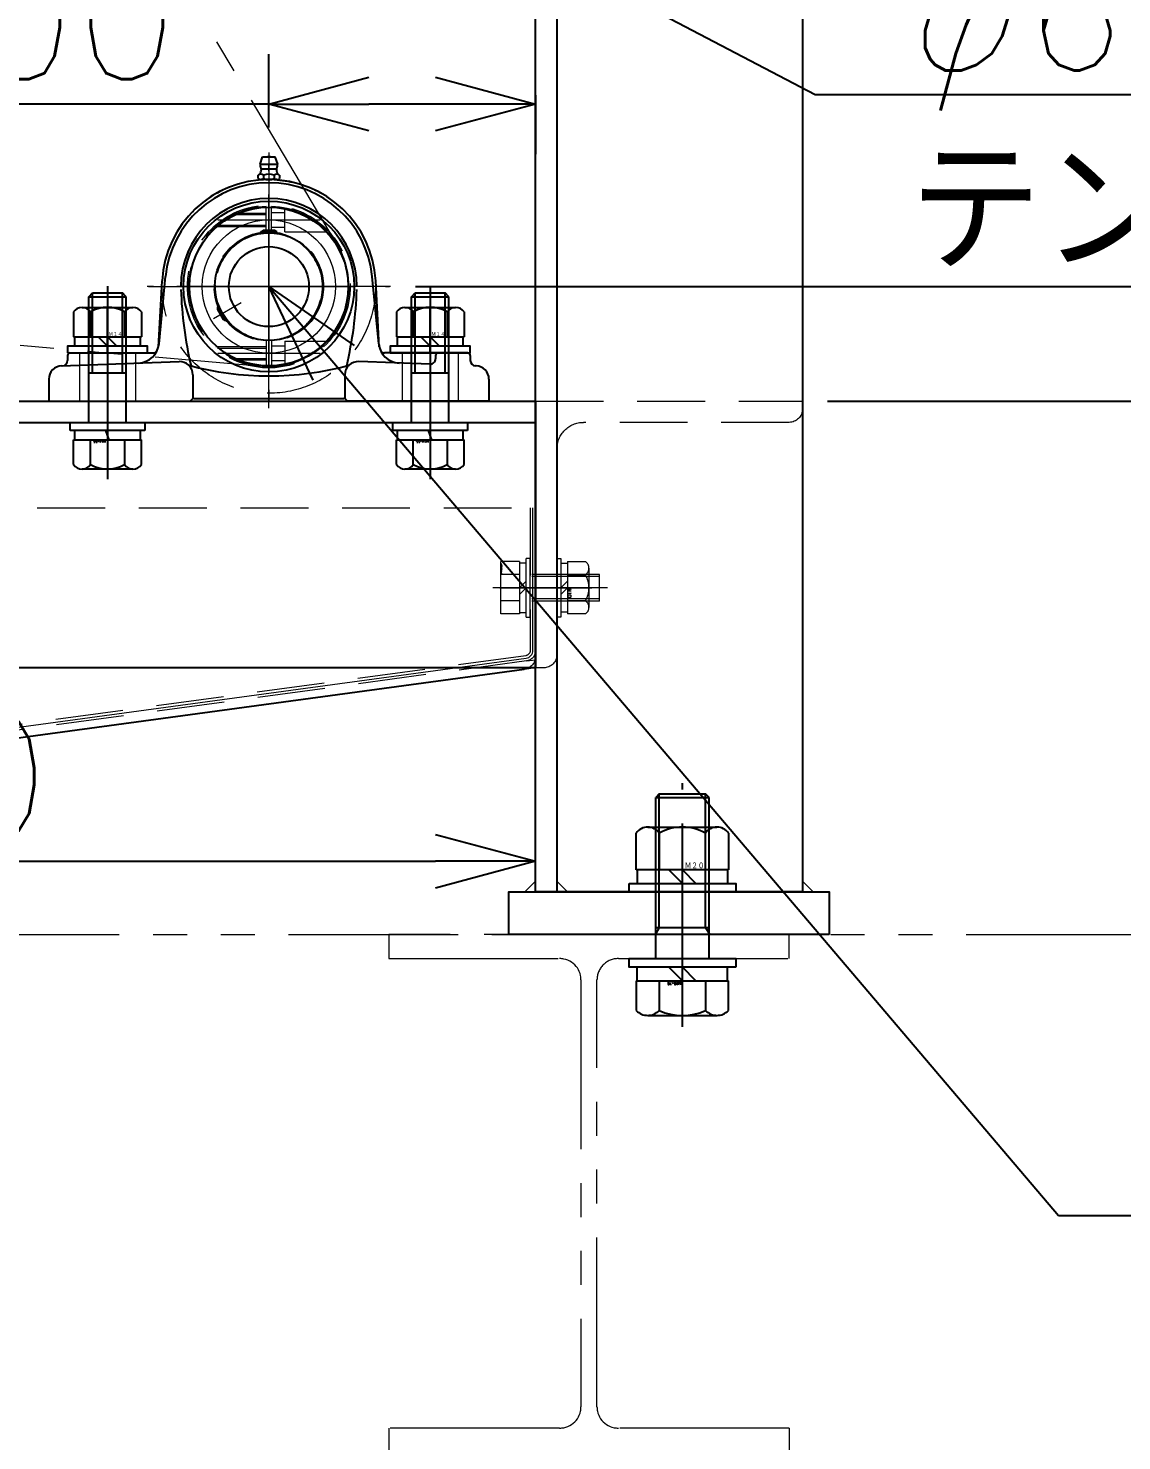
# Model space of a CAD drawing. Header units: millimetres. Extents: x -8731 to 85711, y -14522 to 31379.
# Drawn here: x 7550 to 7960, y 13238 to 13767 of the extents above; entities that cross this region are included whole.
import ezdxf
from ezdxf import colors
from ezdxf.entities.mleader import LeaderData, LeaderLine
from ezdxf.enums import TextEntityAlignment as Align
from ezdxf.math import Vec2, Vec3

# ---------------------------------------------------------------- set-up
doc = ezdxf.new("R2010")
doc.units = ezdxf.units.MM
doc.header["$LTSCALE"] = 4
doc.header["$PDMODE"] = 99
doc.header["$PDSIZE"] = 1
for name, pattern in [('CENTER2', [28.575, 19.05, -3.175, 3.175, -3.175]), ('HIDDEN', [9.525, 6.35, -3.175]), ('PHANTOM2', [31.75, 15.875, -3.175, 3.175, -3.175, 3.175, -3.175])]:
    doc.linetypes.add(name, pattern=pattern)
for name, color, linetype, lineweight in [('01_NORMAL', 7, 'Continuous', 25), ('04_HIDDEN', 2, 'HIDDEN', 13), ('05_CENTER', 4, 'CENTER2', 13), ('06_PHANTOM', 2, 'PHANTOM2', 13), ('08_DIM', 3, 'Continuous', 13)]:
    doc.layers.add(name, color=color, linetype=linetype, lineweight=lineweight)
doc.layers.add('10_DRAFT', color=8, linetype='Continuous', lineweight=0, plot=False)
doc.styles.add('KANJI0', font='txt.shx', dxfattribs={"width": 0.9, "height": 30, "bigfont": 'bigfont'})
doc.styles.add('KSS_TXT', font='txt.shx', dxfattribs={"bigfont": 'extfont2.shx'})
doc.styles.add('KSS_TXT_L', font='txt.shx', dxfattribs={"height": 9, "bigfont": 'extfont2.shx'})
doc.styles.get("Standard").update_dxf_attribs({"font": 'txt.shx', "bigfont": 'extfont2.shx'})
doc.dimstyles.new('KSS_DIM', dxfattribs={"dimscale": 3, "dimtxt": 3, "dimasz": 2.5, "dimexe": 1.25, "dimexo": 0.625, "dimtad": 1, "dimdsep": 46, "dimtxsty": 'KSS_TXT', "dimblk": 'OPEN30', "dimcen": 0, "dimazin": 2, "dimtfac": 0.75, "dimtmove": 0, "dimatfit": 3, "dimldrblk": 'OPEN30', "dimfxl": 1, "dimtolj": 1, "dimarcsym": 0})

# ---------------------------------------------------------------- blocks, each defined once
blk = doc.blocks.new('A$C2A205131_1_1_1')
at = {"color": 0}
for p, q in [((0, 18), (0, -37.63)), ((1025, 18), (0, 18)), ((4.33, -42.59), (1024.33, -181.23))]:
    blk.add_line(p, q, dxfattribs=at)
blk.add_arc((5, -37.63), 5, 180, 262.2597, dxfattribs=at)
at = {"layer": '04_HIDDEN'}
for p, q in [((2, 18), (2, -35.48)), ((3.46, -39.44), (1026.27, -178.47)), ((3.73, -37.46), (1026.54, -176.48))]:
    blk.add_line(p, q, dxfattribs=at)
for radius in [4, 2]:
    blk.add_arc((4, -35.48), radius, 180, 262.2597, dxfattribs=at)
at = {"layer": '05_CENTER'}
blk.add_line((-4.66, -12), (6.66, -12), dxfattribs=at)
at = {"layer": '10_DRAFT'}
for p, q in [((0, -38.97), (0, -35.48)), ((0, -37.63), (0, -42)), ((3.46, -39.44), (0, -38.97)), ((0, -42), (4.33, -42.59))]:
    blk.add_line(p, q, dxfattribs=at)
blk.add_lwpolyline([(1029, -272), (1029, -180.45, 0.375177), (1026.4, -177.47), (3.6, -38.45, -0.375177), (1, -35.48), (1, 18)], format="xyb", dxfattribs=at)
blk = doc.blocks.new('A$C7E374867_2_1')
at = {"color": 0}
for p, q in [((-9.81, 11), (9.81, 11)), ((-9.81, 4), (-9.81, 11)), ((-4.91, 4), (-4.91, 11)), ((4.91, 4), (4.91, 11)), ((9.81, 4), (9.81, 11)), ((-11, 1.5), (11, 1.5)), ((-11, 1.5), (-11, 0)), ((-11, 0), (11, 0)), ((9.81, 4), (-9.81, 4)), ((-9.25, 4), (-9.25, 1.5)), ((0, 1.5), (-2.5, 4)), ((0, 4), (2.5, 1.5)), ((9.25, 1.5), (9.25, 4)), ((11, 0), (11, 1.5))]:
    blk.add_line(p, q, dxfattribs=at)
at = {"color": 0, "linetype": 'CENTER2'}
blk.add_line((0, -29), (0, 14), dxfattribs=at)
at = {"color": 0, "linetype": 'HIDDEN'}
for p, q in [((-5, -26), (-5, 0)), ((-4.19, -26), (-4.19, 0)), ((4.19, -26), (4.19, 0)), ((5, -26), (5, 0)), ((-5, -26), (5, -26))]:
    blk.add_line(p, q, dxfattribs=at)
at = {"layer": '10_DRAFT', "style": 'KSS_TXT_L'}
blk.add_text('BT-M10x30L,SW,PW', height=0.3, dxfattribs=at).set_placement((5.05, 10.66))
blk = doc.blocks.new('M10Nza_1_1_1')
at = {"color": 0}
for p, q in [((-9.8, 4), (-9.8, 10.69)), ((-7.35, 12), (7.35, 12)), ((-4.9, 4), (-4.9, 10.69)), ((4.9, 10.69), (4.9, 4)), ((9.8, 10.69), (9.8, 4)), ((-9.8, 4), (9.8, 4)), ((-9.2, 1.5), (-9.2, 4)), ((0, 1.5), (-2.5, 4)), ((0, 4), (2.5, 1.5)), ((9.2, 4), (9.2, 1.5))]:
    blk.add_line(p, q, dxfattribs=at)
at = {"color": 0, "linetype": 'CENTER2'}
blk.add_line((0, 12), (0, 0), dxfattribs=at)
at = {"color": 0}
blk.add_lwpolyline([(-11, 1.5), (11, 1.5), (11, 0), (-11, 0)], close=True, dxfattribs=at)
for centre, radius, start, end in [((-7.35, 9.06), 2.94, 33.626, 146.374), ((0, 2.2), 9.8, 60, 120), ((7.35, 9.06), 2.94, 33.626, 146.374)]:
    blk.add_arc(centre, radius, start, end, dxfattribs=at)
at = {"layer": '10_DRAFT', "style": 'KSS_TXT'}
blk.add_text('M10', height=1.25, dxfattribs=at).set_placement((0.26, 4.12))
blk = doc.blocks.new('A$C08C40B1A_1')
at = {"layer": '04_HIDDEN', "xscale": -1}
blk.add_blockref('A$C2A205131_1_1_1', (1000, 12), dxfattribs=at)
at = {"layer": '04_HIDDEN'}
for name, p, rotation in [('A$C7E374867_2_1', (998, 0), 89.99999999999999), ('M10Nza_1_1_1', (1008, 0), 270)]:
    blk.add_blockref(name, p, dxfattribs=dict(at, rotation=rotation))
blk = doc.blocks.new('AM_BALLOON1')
at = {"transparency": 16777216}
blk.add_circle((0, 0), 5, dxfattribs=at)
blk.add_attdef('B_NUMBER', text='', height=3, dxfattribs=at).set_placement((0, 0), align=Align.MIDDLE_CENTER)
blk = doc.blocks.new('_OPEN')
at = {"color": 0, "linetype": 'ByBlock'}
for p, q in [((-1, 0.167), (0, 0)), ((0, 0), (-1, -0.167)), ((0, 0), (-1, 0))]:
    blk.add_line(p, q, dxfattribs=at)
blk = doc.blocks.new('KK07194150698_1_1_1')
for p, q in [((-75, 194), (75, 194)), ((-75, 185), (-75, 194)), ((75, 185), (75, 194)), ((-75, 185), (-11, 185)), ((11, 185), (75, 185)), ((-3, 177), (-3, 17)), ((3, 17), (3, 177)), ((-11, 9), (-75, 9)), ((-75, 9), (-75, 0)), ((75, 9), (11, 9)), ((75, 0), (75, 9)), ((-75, 0), (75, 0))]:
    blk.add_line(p, q)
for centre, start, end in [((-11, 177), 0, 90), ((11, 177), 90, 180), ((-11, 17), 270, 0), ((11, 17), 180, 270)]:
    blk.add_arc(centre, 8, start, end)
at = {"flags": 3}
blk.add_attdef('PARAM', (0, 0), '', height=1, dxfattribs=at)
blk = doc.blocks.new('M20Nza_1_1_1')
at = {"color": 0}
for p, q in [((-17.3, 8.3), (-17.3, 21.98)), ((-12.97, 24.3), (12.97, 24.3)), ((-8.65, 21.98), (-8.65, 8.3)), ((8.65, 8.3), (8.65, 21.98)), ((17.3, 21.98), (17.3, 8.3)), ((17.3, 8.3), (-17.3, 8.3)), ((-16.9, 8.3), (-16.9, 3.2)), ((-5.1, 8.3), (0, 3.2)), ((0, 8.3), (5.1, 3.2)), ((16.9, 8.3), (16.9, 3.2))]:
    blk.add_line(p, q, dxfattribs=at)
at = {"color": 0, "linetype": 'CENTER2'}
blk.add_line((0, 0), (0, 24.3), dxfattribs=at)
at = {"color": 0}
blk.add_lwpolyline([(-20, 3.2), (20, 3.2), (20, 0), (-20, 0)], close=True, dxfattribs=at)
for centre, radius, start, end in [((-12.97, 19.11), 5.19, 33.626, 146.374), ((0, 7), 17.3, 60, 120), ((12.97, 19.11), 5.19, 33.626, 146.374)]:
    blk.add_arc(centre, radius, start, end, dxfattribs=at)
at = {"layer": '10_DRAFT', "style": 'KANJI0', "width": 0.82}
blk.add_text('Ｍ２０', height=2.143, dxfattribs=at).set_placement((0.89, 8.62))
blk = doc.blocks.new('A$C233716BE_1_1_1')
at = {"color": 0, "linetype": 'CENTER2'}
blk.add_line((0, -25.57), (0, 65.7), dxfattribs=at)
at = {"color": 0}
for p, q in [((-8.65, 61.7), (-10, 60.35)), ((-10, 0), (-10, 60.35)), ((-10, 60.35), (10, 60.35)), ((-8.65, 11.7), (-8.65, 61.7)), ((-8.65, 61.7), (8.65, 61.7)), ((10, 60.35), (8.65, 61.7)), ((8.65, 11.7), (8.65, 61.7)), ((10, 0), (10, 60.35)), ((-8.65, 11.7), (-10, 9.36)), ((-10, 11.7), (10, 11.7)), ((8.65, 11.7), (10, 9.36)), ((-16.9, -8.3), (-16.9, -3.2)), ((0, -8.3), (-5.1, -3.2)), ((5.1, -8.3), (0, -3.2)), ((16.9, -8.3), (16.9, -3.2)), ((-17.3, -8.3), (-17.3, -19.5)), ((-17.3, -8.3), (17.3, -8.3)), ((-8.7, -8.3), (-8.7, -19.5)), ((8.7, -8.3), (8.7, -19.5)), ((17.3, -19.5), (17.3, -8.3)), ((-13, -21.3), (13, -21.3))]:
    blk.add_line(p, q, dxfattribs=at)
blk.add_lwpolyline([(20, -3.2), (-20, -3.2), (-20, 0), (20, 0)], close=True, dxfattribs=at)
for centre, radius, start, end in [((-13, -15.3), 6, 224.6, 315.4), ((0, 0.6), 21.9, 246.6, 293.4), ((13, -15.3), 6, 224.6, 315.4)]:
    blk.add_arc(centre, radius, start, end, dxfattribs=at)
at = {"layer": '10_DRAFT', "style": 'KSS_TXT'}
blk.add_text('M20x70', height=1, rotation=180, dxfattribs=at).set_placement((-0.41, -8.83))
blk = doc.blocks.new('A$C448B04A9_1_1_1')
at = {"color": 0}
for p, q in [((3, 100), (0, 100)), ((0, 0), (0, 100)), ((8, 18), (8, 95)), ((95, 8), (18, 8)), ((0, 0), (100, 0)), ((100, 3), (100, 0))]:
    blk.add_line(p, q, dxfattribs=at)
for centre, radius, start, end in [((3, 95), 5, 0, 90), ((18, 18), 10, 180, 270), ((95, 3), 5, 0, 90)]:
    blk.add_arc(centre, radius, start, end, dxfattribs=at)
blk = doc.blocks.new('A$C27AD2B2D_1_1_1')
at = {"color": 0}
for p, q in [((2558, 950), (2558, 16)), ((50, 192), (2550, 192))]:
    blk.add_line(p, q, dxfattribs=at)
for points in [[(2550, 950), (2650, 950), (2650, 16), (2550, 16)], [(50, 200), (2550, 200), (2550, 100), (50, 100)], [(2660, 0), (2540, 0), (2540, 16), (2660, 16)]]:
    blk.add_lwpolyline(points, close=True, dxfattribs=at)
at = {"layer": '05_CENTER'}
for p, q in [((2389.5, 210.96), (2389.5, 181.35)), ((2510.5, 210.96), (2510.5, 181.35)), ((2536.64, 130), (2571.04, 130)), ((2605, -16.06), (2605, 31.59))]:
    blk.add_line(p, q, dxfattribs=at)
at = {"layer": '08_DIM'}
for points in [[(2550, 16), (2546, 16), (2550, 20), (2550, 20)], [(2558, 16), (2562, 16), (2558, 20), (2558, 20)], [(2650, 16), (2654, 16), (2650, 20), (2650, 20)]]:
    blk.add_lwpolyline(points, close=True, dxfattribs=at)
at = {"layer": '04_HIDDEN', "xscale": -1, "rotation": 180}
blk.add_blockref('A$C448B04A9_1_1_1', (2550, 200), dxfattribs=at)
blk = doc.blocks.new('A$C630344D5_1_1_1')
at = {"color": 0}
blk.add_lwpolyline([(1160, 150.2), (280, 150.2, -0.037623), (275.52, 150.54), (28.38, 187.87, 1.096072), (6.32, -189.89), (309, -179.82, -0.030069), (312.61, -179.91), (1997.39, -326.79, 0.610481), (2025.81, -281.61), (1921.29, -105.09, -0.309422), (1923.51, -71.27), (2106.95, 162.34, 0.68117), (2034, 286.77), (1164.64, 150.56, -0.038872), (1160, 150.2)], format="xyb", dxfattribs=at)
at = {"layer": '10_DRAFT'}
for p, q in [((2000, -302.33), (2000, -291.47)), ((2005.43, -296.9), (1994.57, -296.9))]:
    blk.add_line(p, q, dxfattribs=at)
blk = doc.blocks.new('_Open30')
at = {"color": 0, "linetype": 'ByBlock', "lineweight": -2}
for p, q in [((-1, 0.268), (0, 0)), ((0, 0), (-1, -0.268)), ((0, 0), (-1, 0))]:
    blk.add_line(p, q, dxfattribs=at)
blk = doc.blocks.new('*D4273')
at = {"layer": '08_DIM', "color": 0, "lineweight": -2, "transparency": 16777216}
for p, q in [((7778.52, 14177.26), (8309.47, 14177.26)), ((8290.72, 14139.76), (8290.72, 13707.66)), ((7695.6, 13670.16), (8309.47, 13670.16))]:
    blk.add_line(p, q, dxfattribs=at)
at = {"layer": 'Defpoints', "color": 0, "transparency": 16777216}
for p in [(7769.14, 14177.26), (7686.22, 13670.16), (8290.72, 13670.16)]:
    blk.add_point(p, dxfattribs=at)
at = {"layer": '08_DIM', "color": 0, "lineweight": -2, "transparency": 16777216, "xscale": 37.5, "yscale": 37.5, "zscale": 37.5}
for p, rotation in [((8290.72, 14177.26), 90), ((8290.72, 13670.16), 270)]:
    blk.add_blockref('_Open30', p, dxfattribs=dict(at, rotation=rotation))
at = {"layer": '08_DIM', "color": 0, "transparency": 16777216, "insert": (8258.84, 13923.71), "char_height": 45, "attachment_point": 5, "rotation": 90, "style": 'KSS_TXT'}
blk.add_mtext('\\A1;507.1', dxfattribs=at)
blk = doc.blocks.new('*D4283')
at = {"layer": '08_DIM', "color": 0, "lineweight": -2, "transparency": 16777216}
for p, q in [((7260.62, 13569.21), (7260.62, 13435.98)), ((7740.62, 13452.64), (7740.62, 13473.48)), ((7298.12, 13454.73), (7703.12, 13454.73))]:
    blk.add_line(p, q, dxfattribs=at)
at = {"layer": 'Defpoints', "color": 0, "transparency": 16777216}
for p in [(7260.62, 13578.58), (7740.62, 13454.73), (7740.62, 13443.26)]:
    blk.add_point(p, dxfattribs=at)
at = {"layer": '08_DIM', "color": 0, "lineweight": -2, "transparency": 16777216, "xscale": 37.5, "yscale": 37.5, "zscale": 37.5, "rotation": 180}
blk.add_blockref('_Open30', (7260.62, 13454.73), dxfattribs=at)
at = {"layer": '08_DIM', "color": 0, "lineweight": -2, "transparency": 16777216, "xscale": 37.5, "yscale": 37.5, "zscale": 37.5}
blk.add_blockref('_Open30', (7740.62, 13454.73), dxfattribs=at)
at = {"layer": '08_DIM', "color": 0, "transparency": 16777216, "insert": (7500.62, 13486.61), "char_height": 45, "attachment_point": 5, "style": 'KSS_TXT'}
blk.add_mtext('\\A1;480', dxfattribs=at)
blk = doc.blocks.new('*D4297')
at = {"layer": '08_DIM', "color": 0, "lineweight": -2, "transparency": 16777216}
for p, q in [((8290.72, 13707.66), (8290.72, 13745.16)), ((7695.6, 13670.16), (8309.47, 13670.16)), ((8290.72, 13670.16), (8290.72, 13627.26)), ((7850, 13627.26), (8309.47, 13627.26)), ((8290.72, 13589.76), (8290.72, 13398.51))]:
    blk.add_line(p, q, dxfattribs=at)
at = {"layer": 'Defpoints', "color": 0, "transparency": 16777216}
for p in [(7686.22, 13670.16), (7840.62, 13627.26), (8290.72, 13627.26)]:
    blk.add_point(p, dxfattribs=at)
at = {"layer": '08_DIM', "color": 0, "lineweight": -2, "transparency": 16777216, "xscale": 37.5, "yscale": 37.5, "zscale": 37.5}
for p, rotation in [((8290.72, 13670.16), 270), ((8290.72, 13627.26), 90)]:
    blk.add_blockref('_Open30', p, dxfattribs=dict(at, rotation=rotation))
at = {"layer": '08_DIM', "color": 0, "transparency": 16777216, "insert": (8258.84, 13475.39), "char_height": 45, "attachment_point": 5, "rotation": 90, "style": 'KSS_TXT'}
blk.add_mtext('\\A1;42.9', dxfattribs=at)
blk = doc.blocks.new('*D4307')
at = {"layer": '08_DIM', "color": 0, "lineweight": -2, "transparency": 16777216}
for p, q in [((7640.62, 13729.75), (7640.62, 13757.33)), ((7740.62, 13741.87), (7740.62, 13719.83)), ((7640.62, 13738.58), (7494.37, 13738.58)), ((7703.12, 13738.58), (7678.12, 13738.58))]:
    blk.add_line(p, q, dxfattribs=at)
at = {"layer": 'Defpoints', "color": 0, "transparency": 16777216}
for p in [(7740.62, 13751.25), (7640.62, 13738.58), (7640.62, 13720.37)]:
    blk.add_point(p, dxfattribs=at)
at = {"layer": '08_DIM', "color": 0, "lineweight": -2, "transparency": 16777216, "xscale": 37.5, "yscale": 37.5, "zscale": 37.5, "rotation": 180}
blk.add_blockref('_Open30', (7640.62, 13738.58), dxfattribs=at)
at = {"layer": '08_DIM', "color": 0, "lineweight": -2, "transparency": 16777216, "xscale": 37.5, "yscale": 37.5, "zscale": 37.5}
blk.add_blockref('_Open30', (7740.62, 13738.58), dxfattribs=at)
at = {"layer": '08_DIM', "color": 0, "transparency": 16777216, "insert": (7548.75, 13770.46), "char_height": 45, "attachment_point": 5, "style": 'KSS_TXT'}
blk.add_mtext('\\A1;100', dxfattribs=at)
blk = doc.blocks.new('MUCAP206Ja_1_1_1')
at = {"color": 0}
for p, q in [((-3.3, 88.8), (-2.4, 91.5)), ((-2.4, 91.5), (2.4, 91.5)), ((3.3, 88.8), (2.4, 91.5)), ((-3.3, 88.8), (3.3, 88.8)), ((-2.8, 87.05), (2.8, 87.05)), ((-4.04, 83.37), (-4.04, 84.63)), ((3.03, 83), (-3.03, 83)), ((-2.02, 84.63), (-2.02, 83.37)), ((2.02, 84.63), (2.02, 83.37)), ((4.04, 84.63), (4.04, 83.37)), ((-3, 63.4), (-2.13, 63.9)), ((-2.45, 63), (-2.45, 63.72)), ((2.13, 63.9), (-2.13, 63.9)), ((3, 63.4), (2.13, 63.9)), ((2.45, 63), (2.45, 63.72)), ((3, 63.4), (-3, 63.4)), ((-3, 62.93), (-3, 63.4)), ((3, 62.93), (3, 63.4)), ((-41.38, 20.25), (-40.04, 45.06)), ((-41.16, 21.47), (-38.73, 46.65)), ((41.16, 21.47), (38.73, 46.65)), ((41.38, 20.25), (40.04, 45.06)), ((-18.84, 35.48), (-19.25, 35.25)), ((-19.25, 35.25), (-16.25, 30.05)), ((-19.25, 35.25), (-19.25, 34.25)), ((-18.63, 34.97), (-19.25, 34.61)), ((-19.25, 34.25), (-17.12, 30.55)), ((-16.25, 30.05), (-17.12, 30.55)), ((-16.18, 30.73), (-16.8, 30.37)), ((-15.84, 30.29), (-16.25, 30.05)), ((-75.5, 17), (-75.5, 15.19)), ((-74.5, 18), (-43.4, 18)), ((74.5, 18), (43.4, 18)), ((62.5, 17), (62.5, 15.82)), ((75.5, 17), (75.5, 15.19)), ((-77.69, 13.18), (-33.69, 14.81)), ((60.43, 13.82), (33.69, 14.81)), ((77.69, 13.18), (77.43, 13.19)), ((-82.5, 8.18), (-82.5, 0)), ((-28.5, 9.81), (-28.5, 1)), ((28.5, 9.81), (28.5, 1)), ((82.5, 8.18), (82.5, 0)), ((-82.5, 0), (-29.5, 0)), ((-29.5, 0), (-28.5, 1)), ((-28.09, 1), (28.09, 1)), ((29.5, 0), (28.5, 1)), ((82.5, 0), (29.5, 0))]:
    blk.add_line(p, q, dxfattribs=at)
for radius in [32, 29.75, 20.25, 15]:
    blk.add_circle((0, 42.9), radius, dxfattribs=at)
for centre, radius, start, end in [((0, 90.01), 1.59, 69.555, 110.445), ((-3.03, 83.44), 1.56, 49.7398, 130.2602), ((0, 88.8), 3.3, 180, 208.0616), ((-8.79, 87.42), 6, 336.1715, 353.8983), ((-3.62, 86.87), 0.8, 353.8983, 28.0616), ((0, 79.3), 5.7, 69.2291, 110.7709), ((3.03, 83.44), 1.56, 49.7398, 130.2602), ((3.62, 86.87), 0.8, 151.9384, 186.1017), ((8.79, 87.42), 6, 186.1017, 203.8285), ((0, 88.8), 3.3, 331.9384, 0), ((0, 42.9), 40.1, 3.0846, 176.9154), ((0, 42.9), 38.91, 5.5232, 174.4768), ((-3.03, 84.56), 1.56, 229.7398, 310.2602), ((0, 88.7), 5.7, 249.2291, 290.7709), ((3.03, 84.56), 1.56, 229.7398, 310.2602), ((0, 42.9), 33, 0, 180), ((112.94, 46.65), 146, 181.901, 193.2451), ((-112.94, 46.65), 146, 346.7549, 358.099), ((-49.13, 22.24), 8, 272.1211, 354.4768), ((49.13, 22.24), 8, 185.5232, 267.8789), ((-74.5, 17), 1, 90, 180), ((-43.4, 20), 2, 270, 312.599), ((43.4, 20), 2, 227.401, 270), ((63.5, 17), 1, 90, 180), ((74.5, 17), 1, 0, 90), ((-77.5, 8.18), 5, 92.1211, 180), ((-77.5, 15.19), 2, 272.1211, 0), ((-33.5, 9.81), 5, 0, 92.1211), ((0, 123.4), 114, 254.7154, 285.2846), ((33.5, 9.81), 5, 87.8789, 180), ((60.5, 15.82), 2, 267.8789, 0), ((77.5, 15.19), 2, 180, 267.8789), ((77.5, 8.18), 5, 0, 87.8789), ((-28.09, 0), 1, 90, 135), ((28.09, 0), 1, 45, 90)]:
    blk.add_arc(centre, radius, start, end, dxfattribs=at)
at = {"layer": '04_HIDDEN', "color": 0}
for p, q in [((-71, 18), (-71, 0)), ((-50, 18), (-50, 0)), ((50, 18), (50, 0)), ((71, 18), (71, 0))]:
    blk.add_line(p, q, dxfattribs=at)
at = {"layer": '05_CENTER', "color": 0}
for p, q in [((0, 93.11), (0, 0)), ((-45.17, 42.9), (45.17, 42.9)), ((-20.78, 30.9), (-10.39, 36.9)), ((-60.5, 23), (-60.5, -5)), ((60.5, 23), (60.5, -5))]:
    blk.add_line(p, q, dxfattribs=at)
at = {"layer": '10_DRAFT'}
blk.add_circle((0, 42.9), 25, dxfattribs=at)
blk = doc.blocks.new('M14Nza_1_1_1')
at = {"color": 0}
for p, q in [((-9.52, 17.1), (9.52, 17.1)), ((-12.7, 15.4), (-12.7, 6.1)), ((-6.35, 6.1), (-6.35, 15.4)), ((6.35, 15.4), (6.35, 6.1)), ((12.7, 15.4), (12.7, 6.1)), ((-12.7, 6.1), (12.7, 6.1)), ((-12.25, 2.6), (-12.25, 6.1)), ((-3.5, 6.1), (0, 2.6)), ((0, 6.1), (3.5, 2.6)), ((12.25, 6.1), (12.25, 2.6))]:
    blk.add_line(p, q, dxfattribs=at)
at = {"color": 0, "linetype": 'CENTER2'}
blk.add_line((0, 0), (0, 17.1), dxfattribs=at)
at = {"color": 0}
blk.add_lwpolyline([(-15, 0), (15, 0), (15, 2.6), (-15, 2.6)], close=True, dxfattribs=at)
for centre, radius, start, end in [((-9.52, 13.29), 3.81, 33.626, 146.374), ((0, 4.4), 12.7, 60, 120), ((9.52, 13.29), 3.81, 33.626, 146.374)]:
    blk.add_arc(centre, radius, start, end, dxfattribs=at)
at = {"layer": '10_DRAFT', "ltscale": 3, "style": 'KANJI0', "width": 0.82}
blk.add_text('Ｍ１４', height=1.5, dxfattribs=at).set_placement((0.39, 6.2))
blk = doc.blocks.new('A$C6FDC4AF3_1_1_1')
at = {"color": 0}
for radius in [40, 30.5, 20.5]:
    blk.add_circle((0, 0), radius, dxfattribs=at)
at = {"layer": '05_CENTER'}
for p, q in [((0, -45.6), (0, 45.6)), ((45.6, 0), (-45.6, 0))]:
    blk.add_line(p, q, dxfattribs=at)
blk = doc.blocks.new('A$C6A332CFA_1_1_1')
at = {"color": 0}
for radius in [30, 20]:
    blk.add_circle((0, 0), radius, dxfattribs=at)
at = {"layer": '01_NORMAL'}
blk.add_circle((0, 0), 15, dxfattribs=at)
at = {"layer": '10_DRAFT'}
for p, q in [((0, -34.46), (0, 34.46)), ((34.46, 0), (-34.46, 0))]:
    blk.add_line(p, q, dxfattribs=at)
blk = doc.blocks.new('SCSPJ40-12a_1_1')
at = {"color": 0}
for p, q in [((-1, 19.97), (-1, 29.98)), ((1, 19.97), (1, 29.98)), ((-1, -19.97), (-1, -29.98)), ((1, -19.97), (1, -29.98))]:
    blk.add_line(p, q, dxfattribs=at)
for radius, start, end in [(30, 91.9102, 268.0898), (30, 271.9102, 88.0898), (20, 92.866, 267.134), (20, 272.866, 87.134)]:
    blk.add_arc((0, 0), radius, start, end, dxfattribs=at)
at = {"layer": '04_HIDDEN', "color": 0}
for p, q in [((-13.18, 26.95), (-1, 26.95)), ((-11.99, 27.5), (-1, 27.5)), ((1, 27.75), (6, 27.75)), ((6, 20.5), (6, 29.39)), ((-19.84, 22.5), (-1, 22.5)), ((-19.2, 23.05), (-1, 23.05)), ((1, 22.25), (6, 22.25)), ((6, 20.5), (21.9, 20.5)), ((6, -20.5), (6, -29.39)), ((6, -20.5), (21.9, -20.5)), ((-19.84, -22.5), (-1, -22.5)), ((-19.2, -23.05), (-1, -23.05)), ((1, -22.25), (6, -22.25)), ((-13.18, -26.95), (-1, -26.95)), ((-11.99, -27.5), (-1, -27.5)), ((1, -27.75), (6, -27.75))]:
    blk.add_line(p, q, dxfattribs=at)
at = {"layer": '05_CENTER', "color": 0}
for p, q in [((0, 32.3), (0, -32.3)), ((-19.19, 25), (19.19, 25)), ((-32.3, 0), (32.3, 0)), ((-19.19, -25), (19.19, -25))]:
    blk.add_line(p, q, dxfattribs=at)
blk = doc.blocks.new('A$C235153E3_1_1')
for name in ['A$C6FDC4AF3_1_1_1', 'A$C6A332CFA_1_1_1']:
    blk.add_blockref(name, (0, 0))
at = {"color": 4}
blk.add_blockref('SCSPJ40-12a_1_1', (0, 0), dxfattribs=at)
blk = doc.blocks.new('A$C3DE3586F_1_1_1')
at = {"color": 0, "linetype": 'CENTER2'}
blk.add_line((0, -51.09), (0, 21.25), dxfattribs=at)
at = {"color": 0}
for p, q in [((-9.52, 17.5), (9.52, 17.5)), ((-12.7, 15.8), (-12.7, 6.5)), ((-6.35, 6.5), (-6.35, 15.8)), ((6.35, 15.8), (6.35, 6.5)), ((12.7, 15.8), (12.7, 6.5)), ((12.7, 6.5), (-12.7, 6.5)), ((-12.25, 3), (-12.25, 6.5)), ((-0.64, 6.5), (0.64, 3)), ((12.25, 6.5), (12.25, 3)), ((-14, 0), (-14, 3)), ((-14, 3), (14, 3)), ((14, 0), (-14, 0)), ((-7, 0), (-7, -47.1)), ((7, 0), (7, -47.1)), ((14, 3), (14, 0)), ((7, -18.5), (-7, -18.5)), ((-5.6, -18.5), (-5.6, -48.5)), ((5.6, -18.5), (5.6, -48.5)), ((-7, -47.1), (-5.6, -48.5)), ((7, -47.1), (-7, -47.1)), ((7, -47.1), (5.6, -48.5)), ((5.6, -48.5), (-5.6, -48.5))]:
    blk.add_line(p, q, dxfattribs=at)
for centre, radius, start, end in [((-9.52, 13.69), 3.81, 33.626, 146.374), ((0, 4.8), 12.7, 60, 120), ((9.52, 13.69), 3.81, 33.626, 146.374)]:
    blk.add_arc(centre, radius, start, end, dxfattribs=at)
at = {"layer": '10_DRAFT', "ltscale": 3, "style": 'KANJI0', "width": 0.82}
blk.add_text('M14x55', height=1, dxfattribs=at).set_placement((0.53, 6.6))
blk = doc.blocks.new('A$C7A434C01_1_1_1')
at = {"color": 4}
blk.add_blockref('MUCAP206Ja_1_1_1', (0, -72.9), dxfattribs=at)
at = {"rotation": 180}
for p in [(-60.5, -80.9), (60.5, -80.9)]:
    blk.add_blockref('A$C3DE3586F_1_1_1', p, dxfattribs=at)
for p in [(-60.5, -54.9), (60.5, -54.9)]:
    blk.add_blockref('M14Nza_1_1_1', p)
at = {"layer": '04_HIDDEN'}
blk.add_blockref('A$C235153E3_1_1', (0, -30), dxfattribs=at)

msp = doc.modelspace()

# ---------------------------------------------------------------- linework, layer by layer
msp.add_line((7736.29602, 13526.67557), (6714.6226, 13387.80734))
at = {"layer": '06_PHANTOM'}
msp.add_line((-98.96573, 13427.26365), (13230.1934, 13427.26365), dxfattribs=at)

# ---------------------------------------------------------------- block references
for name, p in [('A$C27AD2B2D_1_1_1', (5190.6226, 13427.26365)), ('A$C7A434C01_1_1_1', (7640.6226, 13700.16365)), ('A$C08C40B1A_1', (6740.6226, 13557.26365)), ('A$C233716BE_1_1_1', (7795.6226, 13418.26365)), ('M20Nza_1_1_1', (7795.6226, 13443.26365))]:
    msp.add_blockref(name, p)
at = {"layer": '06_PHANTOM', "color": 6}
msp.add_blockref('A$C630344D5_1_1_1', (5640.6226, 13967.06365), dxfattribs=at)
at = {"layer": '06_PHANTOM', "rotation": 180}
msp.add_blockref('KK07194150698_1_1_1', (7760.6226, 13427.26365), dxfattribs=at)

# ---------------------------------------------------------------- dimensions: what is measured, and where the dimension line sits
at = {"layer": '08_DIM'}
for base, p1, p2, picture, middle in [((8290.71644, 13670.16365), (7769.14317, 14177.26365), (7686.22124, 13670.16365), '*D4273', (8258.84144, 13923.71365)), ((8290.71644, 13627.26365), (7686.22124, 13670.16365), (7840.6226, 13627.26365), '*D4297', (8258.84144, 13475.38865))]:
    dim = msp.add_linear_dim(base=base, p1=p1, p2=p2, angle=90, dimstyle='KSS_DIM', override={"dimscale": 15, "dimdec": 1}, dxfattribs=at)
    dim.commit()
    dim.dimension.update_dxf_attribs({"geometry": picture, "text_midpoint": middle})
for base, p1, p2, picture, middle in [((7640.6226, 13738.58075), (7740.6226, 13751.24791), (7640.6226, 13720.37289), '*D4307', (7548.7476, 13770.45575)), ((7740.6226, 13454.73003), (7260.62409, 13578.58303), (7740.6226, 13443.26365), '*D4283', (7500.62335, 13486.60503))]:
    dim = msp.add_linear_dim(base=base, p1=p1, p2=p2, dimstyle='KSS_DIM', override={"dimscale": 15}, dxfattribs=at)
    dim.commit()
    dim.dimension.update_dxf_attribs({"geometry": picture, "text_midpoint": middle})

# ---------------------------------------------------------------- leaders
ml = msp.add_multileader_block('Standard', dxfattribs=at)
ml.set_content('AM_BALLOON1', color=256, scale=15)
ml.set_attribute('B_NUMBER', 'AF', width=0)
ml.set_leader_properties(color=256, linetype='ByLayer', lineweight=-1)
ml.set_arrow_properties(name='OPEN')
ml.build(insert=Vec2(0, 0))
ml.multileader.update_dxf_attribs({"leader_type": 0, "has_dogleg": 0, "text_right_attachment_type": 6, "dogleg_length": 0, "arrow_head_size": 30, "scale": 15, "block_connection_type": 1})
ctx = ml.context
ctx.base_point, ctx.scale, ctx.char_height, ctx.arrow_head_size, ctx.landing_gap_size, ctx.plane_origin = Vec3(8262.14661, 16915.24927), 15, 60, 30, 30, Vec3(8262.14661, 16915.24927)
ctx.right_attachment, ctx.attachment_type = 6, 1
notes = []
notes.append((ctx, [(0, (0, 0, 0), (0, 0), (1, 0), 1, [])]))
ctx.block.insert = Vec3(8262.14661, 16915.24927)
ml = msp.add_multileader_block('Standard', dxfattribs=at)
ml.set_content('AM_BALLOON1', color=256, scale=15)
ml.set_attribute('B_NUMBER', 'AO', width=0)
ml.set_leader_properties(color=256, linetype='ByLayer', lineweight=-1)
ml.set_arrow_properties(name='OPEN')
ml.build(insert=Vec2(0, 0))
ml.multileader.update_dxf_attribs({"leader_type": 0, "has_dogleg": 0, "text_right_attachment_type": 6, "dogleg_length": 0, "arrow_head_size": 30, "scale": 15, "block_connection_type": 1})
ctx = ml.context
ctx.base_point, ctx.scale, ctx.char_height, ctx.arrow_head_size, ctx.landing_gap_size, ctx.plane_origin = Vec3(11532.59715, 15665.61266), 15, 60, 30, 30, Vec3(11532.59715, 15665.61266)
ctx.right_attachment, ctx.attachment_type = 6, 1
notes.append((ctx, [(0, (0, 0, 0), (0, 0), (1, 0), 1, [])]))
ctx.block.insert = Vec3(11532.59715, 15665.61266)
ml = msp.add_multileader_block('Standard', dxfattribs=at)
ml.set_content('AM_BALLOON1', color=256, scale=15)
ml.set_attribute('B_NUMBER', 'D', width=0)
ml.set_leader_properties(color=256, linetype='ByLayer', lineweight=-1)
ml.set_arrow_properties(name='OPEN')
ml.build(insert=Vec2(0, 0))
ml.multileader.update_dxf_attribs({"leader_type": 0, "has_dogleg": 0, "text_right_attachment_type": 6, "dogleg_length": 0, "arrow_head_size": 30, "scale": 15, "block_connection_type": 1})
ctx = ml.context
ctx.base_point, ctx.scale, ctx.char_height, ctx.arrow_head_size, ctx.landing_gap_size, ctx.plane_origin = Vec3(9708.75838, 15394.05003), 15, 60, 30, 30, Vec3(9708.75838, 15394.05003)
ctx.right_attachment, ctx.attachment_type = 6, 1
notes.append((ctx, [(0, (0, 0, 0), (0, 0), (1, 0), 1, [])]))
ctx.block.insert = Vec3(9708.75838, 15394.05003)
ml = msp.add_multileader_block('Standard', dxfattribs=at)
ml.set_content('AM_BALLOON1', color=256, scale=15)
ml.set_attribute('B_NUMBER', 'A', width=0)
ml.set_leader_properties(color=256, linetype='ByLayer', lineweight=-1)
ml.set_arrow_properties(name='OPEN')
ml.build(insert=Vec2(0, 0))
ml.multileader.update_dxf_attribs({"leader_type": 0, "has_dogleg": 0, "text_right_attachment_type": 6, "dogleg_length": 0, "arrow_head_size": 30, "scale": 15, "block_connection_type": 1})
ctx = ml.context
ctx.base_point, ctx.scale, ctx.char_height, ctx.arrow_head_size, ctx.landing_gap_size, ctx.plane_origin = Vec3(13148.43876, 15210.37146), 15, 60, 30, 30, Vec3(13148.43876, 15210.37146)
ctx.right_attachment, ctx.attachment_type = 6, 1
notes.append((ctx, [(0, (0, 0, 0), (0, 0), (1, 0), 1, [])]))
ctx.block.insert = Vec3(13148.43876, 15210.37146)
ml = msp.add_multileader_block('Standard', dxfattribs=at)
ml.set_content('AM_BALLOON1', color=256, scale=15)
ml.set_attribute('B_NUMBER', 'B', width=0)
ml.set_leader_properties(color=256, linetype='ByLayer', lineweight=-1)
ml.set_arrow_properties(name='OPEN')
ml.build(insert=Vec2(0, 0))
ml.multileader.update_dxf_attribs({"leader_type": 0, "has_dogleg": 0, "text_right_attachment_type": 6, "dogleg_length": 0, "arrow_head_size": 30, "scale": 15, "block_connection_type": 1})
ctx = ml.context
ctx.base_point, ctx.scale, ctx.char_height, ctx.arrow_head_size, ctx.landing_gap_size, ctx.plane_origin = Vec3(13018.80587, 15068.9297), 15, 60, 30, 30, Vec3(13018.80587, 15068.9297)
ctx.right_attachment, ctx.attachment_type = 6, 1
notes.append((ctx, [(0, (0, 0, 0), (0, 0), (1, 0), 1, [])]))
ctx.block.insert = Vec3(13018.80587, 15068.9297)
ml = msp.add_multileader_block('Standard', dxfattribs=at)
ml.set_content('AM_BALLOON1', color=256, scale=15)
ml.set_attribute('B_NUMBER', 'C', width=0)
ml.set_leader_properties(color=256, linetype='ByLayer', lineweight=-1)
ml.set_arrow_properties(name='OPEN')
ml.build(insert=Vec2(0, 0))
ml.multileader.update_dxf_attribs({"leader_type": 0, "has_dogleg": 0, "text_right_attachment_type": 6, "dogleg_length": 0, "arrow_head_size": 30, "scale": 15, "block_connection_type": 1})
ctx = ml.context
ctx.base_point, ctx.scale, ctx.char_height, ctx.arrow_head_size, ctx.landing_gap_size, ctx.plane_origin = Vec3(13161.52102, 14919.16787), 15, 60, 30, 30, Vec3(13161.52102, 14919.16787)
ctx.right_attachment, ctx.attachment_type = 6, 1
notes.append((ctx, [(0, (0, 0, 0), (0, 0), (1, 0), 1, [])]))
ctx.block.insert = Vec3(13161.52102, 14919.16787)
ml = msp.add_multileader_mtext('Standard', dxfattribs=at)
ml.set_content('φ60\\Pテンション軸', color=256)
ml.set_leader_properties()
ml.set_arrow_properties(name='OPEN30')
ml.build(insert=Vec2(0, 0))
ml.multileader.update_dxf_attribs({"text_left_attachment_type": 6, "text_right_attachment_type": 6, "dogleg_length": 0.36, "arrow_head_size": 37.5, "scale": 15})
ctx = ml.context
ctx.base_point, ctx.scale, ctx.char_height, ctx.arrow_head_size, ctx.landing_gap_size, ctx.plane_origin = Vec3(7850.80966, 13742.12714), 15, 45, 37.5, 30, Vec3(5920.62261, 14147.26311)
ctx.left_attachment, ctx.right_attachment = 6, 6
notes.append((ctx, [(0, (1, 1, 0), (7845.40966, 13742.12714), (1, 0), 5.4, [(0, [(7587.7226, 13877.26365)], 0, [])])]))
ctx.mtext.insert, ctx.mtext.flow_direction = Vec3(7880.80966, 13796.12714), 5
ml = msp.add_multileader_mtext('Standard', dxfattribs=at)
ml.set_content('φ60\\Pスナップ軸③', color=256)
ml.set_leader_properties()
ml.set_arrow_properties(name='OPEN30')
ml.build(insert=Vec2(0, 0))
ml.multileader.update_dxf_attribs({"text_left_attachment_type": 6, "text_right_attachment_type": 6, "dogleg_length": 0.36, "arrow_head_size": 37.5, "scale": 15})
ctx = ml.context
ctx.base_point, ctx.scale, ctx.char_height, ctx.arrow_head_size, ctx.landing_gap_size, ctx.plane_origin = Vec3(7942.0193, 13321.99452), 15, 45, 37.5, 30, Vec3(5920.62261, 14147.26311)
ctx.left_attachment, ctx.right_attachment = 6, 6
notes.append((ctx, [(0, (1, 1, 0), (7936.6193, 13321.99452), (1, 0), 5.4, [(0, [(7640.6226, 13670.16365)], 0, [])])]))
ctx.mtext.insert, ctx.mtext.flow_direction = Vec3(7972.0193, 13375.99452), 5
for ctx, leaders in notes:
    for number, flags, end, landing, length, lines in leaders:
        leader = LeaderData()
        leader.index, (leader.has_last_leader_line, leader.has_dogleg_vector, leader.attachment_direction) = number, flags
        leader.last_leader_point, leader.dogleg_vector, leader.dogleg_length = Vec3(end), Vec3(landing), length
        for number, points, colour, breaks in lines:
            line = LeaderLine()
            line.index, line.vertices, line.color, line.breaks = number, Vec3.list(points), colors.encode_raw_color(colour), breaks
            leader.lines.append(line)
        ctx.leaders.append(leader)

doc.saveas('drawing.dxf')
